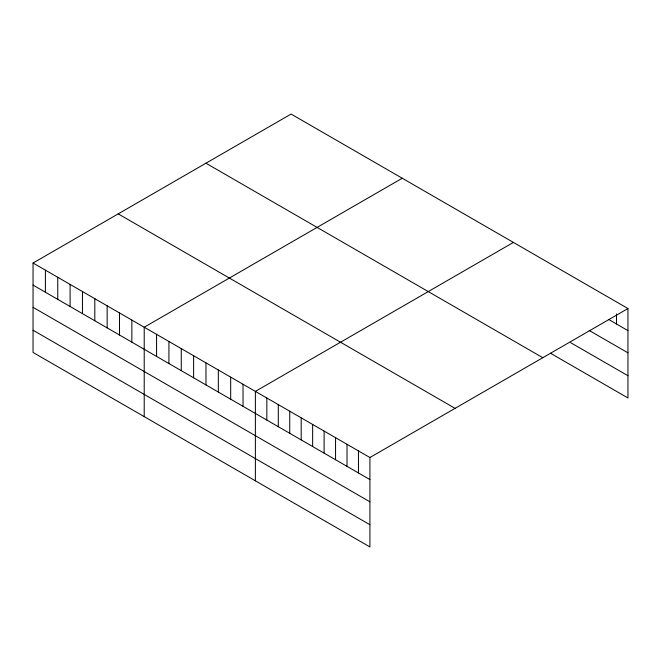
<?xml version="1.0" encoding="UTF-8"?>
<svg xmlns="http://www.w3.org/2000/svg" width="661" height="661" viewBox="0 0 661 661"><rect width="100%" height="100%" fill="white"/><g stroke="black" fill="none" stroke-linecap="round" stroke-linejoin="round"><path stroke-width="0.99" d="M33.05 263.028L369.912 457.519L369.912 546.944L33.05 352.453L33.05 263.028L291.088 114.056L627.95 308.547L627.95 397.972L550.423 353.205M402.252 178.239L144.214 327.212L144.214 416.637M513.415 242.413L255.377 391.395L255.377 480.82M369.912 457.519L627.95 308.547M608.566 319.42L627.95 330.607M589.182 330.459L627.95 352.834M570.683 342.679L627.95 375.737M205.935 163.217L542.797 357.708M118.203 213.867L455.065 408.358M33.05 285.098L369.912 479.58M33.05 307.324L369.912 501.815M33.05 330.227L369.912 524.718M616.498 313.967L616.498 323.997M358.46 450.909L358.46 472.97M347.008 444.291L347.008 466.36M335.557 437.681L335.557 459.742M324.105 431.071L324.105 453.132M312.645 424.453L312.645 446.522M301.193 417.843L301.193 439.904M289.741 411.233L289.741 433.294M278.289 404.615L278.289 426.684M266.837 398.005L266.837 420.065M243.033 384.264L243.033 406.325M230.681 377.134L230.681 399.194M218.328 369.995L218.328 392.064M205.976 362.864L205.976 384.933M193.623 355.734L193.623 377.803M181.271 348.603L181.271 370.672M168.919 341.473L168.919 363.542M156.566 334.342L156.566 356.411M131.861 320.081L131.861 342.142M119.509 312.95L119.509 335.011M107.156 305.82L107.156 327.881M94.812 298.689L94.812 320.75M82.46 291.559L82.46 313.62M70.107 284.42L70.107 306.489M57.755 277.29L57.755 299.359M45.402 270.159L45.402 292.228"/></g></svg>
